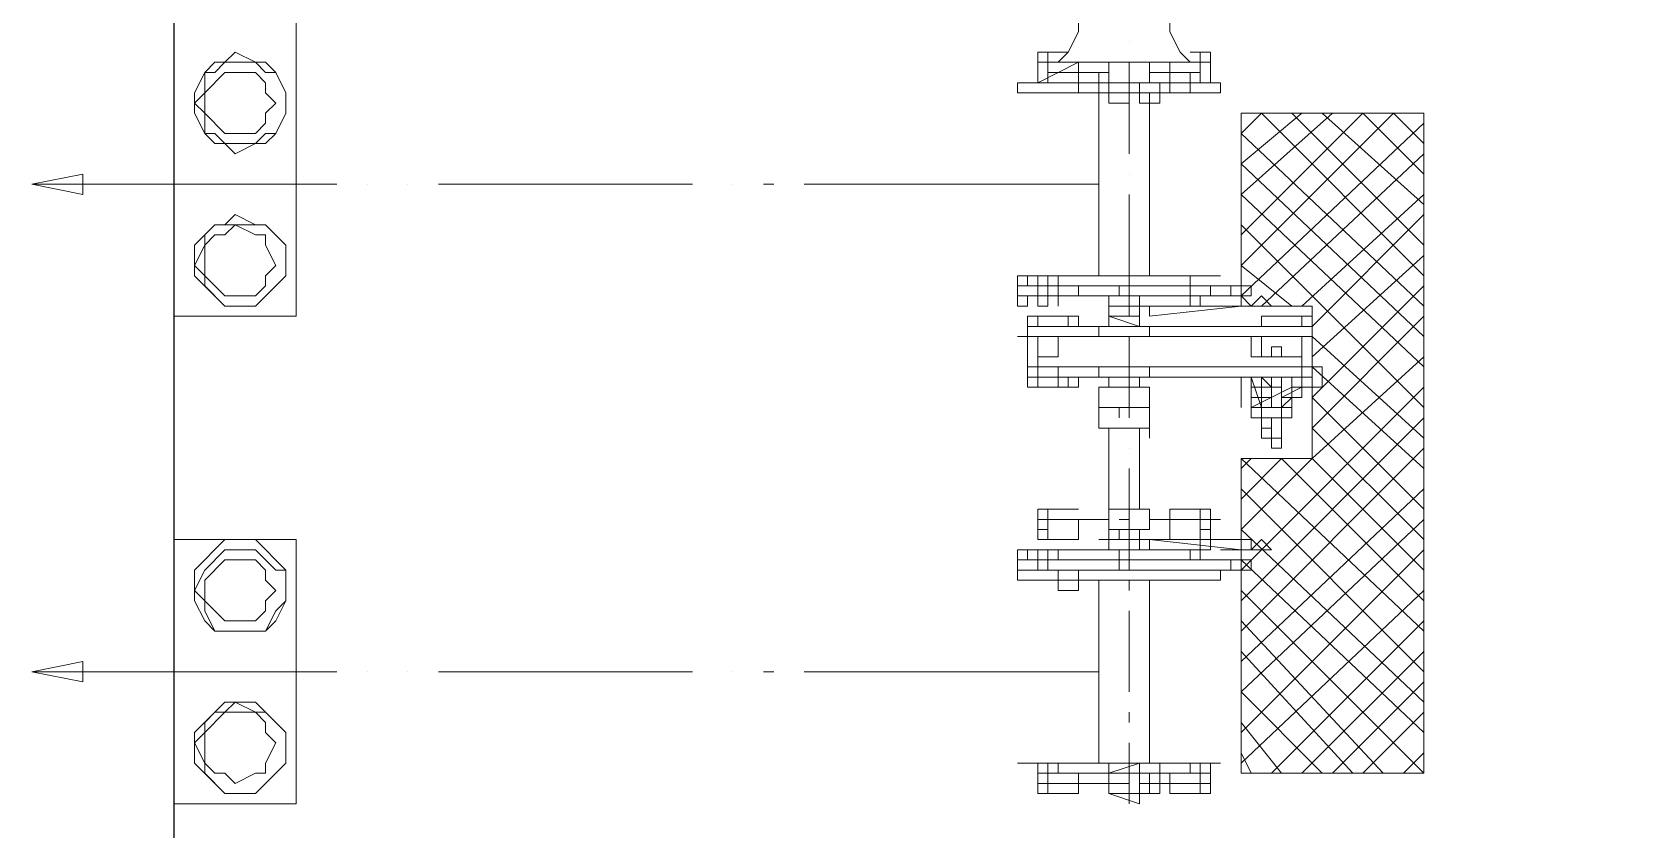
# Model space of a CAD drawing. Header units: millimetres. Extents: x -1005 to 294628, y -1154 to 182592.
# Drawn here: x -660 to 10153, y 156041 to 161447 of the extents above; entities that cross this region are included whole.
import ezdxf

# ---------------------------------------------------------------- set-up
doc = ezdxf.new("R2010")
doc.units = ezdxf.units.MM
doc.layers.add('PDF_Geomertry', color=7, linetype='Continuous')

msp = doc.modelspace()

# ---------------------------------------------------------------- linework, layer by layer
at = {"color": 3}
msp.add_xline((304, -120010), (0, 1), dxfattribs=at)
at = {"layer": 'PDF_Geomertry', "lineweight": 5}
for points in [[(304, 145537), (304, 164753), (3885, 166475), (5538, 167302), (11737, 170057), (12495, 170332), (13872, 170883), (15319, 171434), (17385, 172054), (19451, 172743), (23170, 173707), (24755, 174120), (26408, 174534), (28474, 174947), (30471, 175360), (33364, 175773), (36808, 176187), (40320, 176531), (45279, 176944), (47277, 177013), (50721, 177220), (54233, 177289)], [(7191, 161241), (6227, 161241), (7191, 161241), (7123, 161310), (7054, 161447), (7054, 161585), (7054, 161792), (7123, 161792), (7123, 161861), (6365, 161861), (6365, 161792), (6434, 161792), (6434, 161585), (6434, 161447), (6365, 161310), (6227, 161310), (6227, 161103), (6227, 161241), (6158, 161241), (6158, 161103), (6158, 161310), (6365, 161310), (6296, 161241)], [(6778, 161379), (6778, 161379)], [(6640, 161241), (6640, 161103), (6916, 161103), (6916, 161241)], [(6778, 160621), (6778, 161241)], [(6021, 161103), (7054, 161103), (7054, 161172), (7054, 161103), (7398, 161103), (7398, 161034)], [(6434, 161103), (6434, 161172)], [(6021, 161034), (6021, 161034), (6021, 161103)], [(7398, 161034), (7398, 161034), (6021, 161034)], [(6640, 161103), (6640, 161103), (6365, 161103)], [(6434, 161034), (6434, 161103), (6434, 161103)], [(6572, 159794), (6572, 161034)], [(6640, 161103), (6640, 161103), (6640, 161034)], [(6847, 161103), (6847, 161103), (6640, 161103), (6847, 161103), (6847, 161034)], [(6640, 161103), (6640, 161103)], [(6847, 161103), (7123, 161103)], [(6916, 161034), (6916, 159794), (6916, 159794)], [(7054, 161103), (7054, 161103), (7054, 161103), (7260, 161103), (7329, 161103), (7054, 161103), (7054, 161034)], [(7191, 161103), (7191, 161034)], [(7880, 159588), (7536, 159863), (8569, 160896), (8776, 160690)], [(8776, 159175), (7536, 160345), (8156, 160896)], [(8776, 159381), (7536, 160552), (7949, 160896)], [(8776, 159588), (7536, 160759), (7674, 160896), (8776, 159794)], [(8776, 160483), (8362, 160896), (7536, 160070)], [(7605, 159588), (7536, 159657), (8776, 160828)], [(8776, 160001), (7880, 160896)], [(8776, 160277), (8087, 160896)], [(7674, 159588), (8776, 160621)], [(6778, 160483), (6778, 160483)], [(1406, 160414), (-660, 160414)], [(1613, 160414), (1613, 160414)], [(1888, 160414), (1888, 160414)], [(3817, 160414), (2095, 160414)], [(4092, 160414), (4092, 160414)], [(4368, 160414), (4299, 160414)], [(6572, 160414), (4574, 160414)], [(6709, 159657), (6709, 159657), (6709, 159726), (6778, 159726), (6778, 160345)], [(7949, 159588), (8776, 160345)], [(8018, 159450), (8776, 160208)], [(8776, 158899), (7536, 160139)], [(8018, 159243), (8776, 159932)], [(6089, 159726), (6089, 159794), (6021, 159794), (6021, 159794)], [(6021, 159794), (7398, 159794), (6021, 159794), (6021, 159726), (6021, 159726)], [(6158, 159794), (6158, 159726), (6021, 159726), (6021, 159657), (6021, 159726), (6021, 159657), (6021, 159657)], [(6021, 159657), (6021, 159726), (6021, 159726)], [(6021, 159657), (6021, 159657), (6021, 159726), (6158, 159726), (6158, 159657)], [(6158, 159726), (6158, 159726), (6158, 159794), (6158, 159794)], [(6227, 159794), (6227, 159794)], [(6296, 159588), (6296, 159657), (6709, 159657), (6709, 159657), (6434, 159657), (6227, 159657), (6296, 159657), (6227, 159657), (6227, 159588), (6227, 159657), (6227, 159726), (6227, 159794), (6227, 159726), (6227, 159726), (6434, 159726), (6709, 159726), (6296, 159726), (6709, 159726)], [(6296, 159726), (6296, 159726), (6296, 159794)], [(6296, 159726), (6296, 159726), (6296, 159657), (6296, 159588)], [(6434, 159726), (6434, 159657), (6434, 159657)], [(6572, 159794), (6572, 159794), (6640, 159794)], [(6778, 159657), (6778, 159657), (6778, 159726), (6778, 159657), (6709, 159657)], [(6778, 159794), (6778, 159657), (6778, 159657)], [(6778, 159726), (7191, 159726), (6778, 159726), (7467, 159726), (7605, 159726), (7605, 159657), (7467, 159657), (6778, 159657), (6778, 159588)], [(7191, 159794), (7191, 159726), (7191, 159726)], [(7191, 159726), (7329, 159726), (7329, 159726)], [(7191, 159657), (7191, 159657), (7191, 159726), (7260, 159726), (7260, 159726)], [(7329, 159726), (7329, 159657), (7191, 159657), (7329, 159657), (7191, 159657), (7191, 159588), (7191, 159657), (7260, 159657), (7260, 159588), (7329, 159588), (7329, 159588), (7260, 159588), (7260, 159588)], [(7398, 159794), (7398, 159794)], [(7467, 159657), (7467, 159726)], [(7605, 159657), (7605, 159726)], [(8776, 158210), (8018, 158968), (8776, 159726)], [(6021, 159657), (6158, 159657), (6158, 159657)], [(6021, 159588), (6021, 159588), (6089, 159588), (6089, 159657)], [(6021, 159657), (6021, 159588), (6021, 159657), (6158, 159657), (6158, 159588), (6158, 159657), (6158, 159588), (6227, 159588), (6227, 159657), (6227, 159588), (6158, 159588), (6158, 159657), (6158, 159657), (6158, 159588), (6158, 159588)], [(6227, 159657), (6227, 159657), (6227, 159588)], [(6709, 159657), (6709, 159657), (6296, 159657)], [(6296, 159657), (7191, 159657)], [(6847, 159588), (6640, 159588), (6640, 159657), (6847, 159657)], [(6847, 159588), (6847, 159519), (6847, 159519), (6847, 159588), (6847, 159657), (6847, 159657)], [(7191, 159657), (7191, 159657), (7191, 159588)], [(6434, 159106), (6434, 159037), (6089, 159037), (6089, 159381), (6021, 159381), (6089, 159381), (6089, 159519), (6434, 159519), (6434, 159450)], [(6365, 159450), (6365, 159519), (6158, 159519), (6158, 159450)], [(6227, 159588), (6227, 159588)], [(6640, 159588), (6640, 159519), (6640, 159519)], [(6640, 159519), (6640, 159519), (6640, 159588)], [(6640, 159450), (6640, 159519), (6640, 159519)], [(6709, 159519), (6709, 159519), (6778, 159519), (6778, 159588), (7054, 159588)], [(6916, 159519), (6916, 159588), (6916, 159588)], [(6916, 159519), (7536, 159588), (6916, 159588)], [(7191, 159588), (7260, 159588), (7260, 159588)], [(7329, 159588), (7329, 159588)], [(7398, 159588), (7742, 159588)], [(8776, 158486), (8018, 159175), (8018, 159519), (7674, 159519), (7949, 159519), (7949, 159450)], [(8776, 158004), (8018, 158761), (8776, 159519)], [(6572, 159381), (6572, 159450)], [(6916, 159381), (6916, 159450)], [(6089, 159381), (8018, 159381), (8776, 158692)], [(6158, 159381), (6158, 159381), (6158, 159175)], [(7949, 159175), (7949, 159381), (7949, 159243), (7605, 159243), (7605, 159381), (7949, 159381), (6158, 159381), (6158, 159381)], [(6778, 158899), (6778, 158830), (6778, 159381)], [(7674, 159381), (7674, 159243)], [(7811, 159243), (7811, 159243), (7742, 159243), (7742, 159312), (7811, 159312), (7811, 159312)], [(6089, 159175), (8018, 159175), (8018, 159175)], [(6158, 159175), (7949, 159175), (7949, 159175)], [(6572, 159175), (6572, 159106)], [(6916, 159175), (6916, 159106)], [(8018, 158555), (8776, 159243)], [(8018, 159037), (8018, 159175), (8018, 159175)], [(6158, 159106), (6158, 159037), (6365, 159037), (6365, 159106)], [(6640, 159106), (6640, 159037), (6572, 159037), (6572, 158899), (6572, 158761), (6916, 158761), (6640, 158761), (6572, 158761)], [(6916, 159037), (6847, 159037), (6847, 159106)], [(7536, 159037), (7536, 159037), (7536, 159106), (7536, 159037), (7536, 158968), (7536, 158968)], [(7536, 159106), (7605, 159106), (7605, 159037), (7605, 159037), (7605, 159037)], [(7742, 159037), (7742, 158968), (7674, 158968), (7674, 158968), (7742, 158968), (7742, 159037), (7742, 158968), (7742, 159037), (7742, 158968), (7742, 159037), (7742, 158968), (7742, 159037), (7742, 158968), (7742, 159037), (7742, 158968), (7742, 159037), (7742, 158968), (7742, 159037), (7742, 158968), (7742, 159037), (7742, 158968), (7742, 159037), (7742, 158968), (7742, 159037), (7742, 158968), (7742, 159037), (7742, 158968), (7742, 159037), (7742, 158968), (7742, 159037), (7742, 158968), (7742, 159037), (7742, 158968), (7742, 159037), (7742, 158968), (7742, 159037), (7742, 158968), (7742, 159037), (7742, 158968), (7742, 159037), (7742, 158968), (7742, 159037), (7742, 158968), (7742, 159037), (7742, 158968), (7742, 159037), (7742, 158968), (7742, 159037), (7742, 158968), (7742, 159037), (7742, 158968), (7742, 159037), (7742, 158968), (7742, 159037), (7742, 158968), (7742, 159037), (7742, 158968), (7742, 159037), (7742, 158968), (7742, 159037), (7742, 158968), (7742, 159037), (7742, 158968), (7742, 159037), (7742, 158968), (7742, 159037), (7742, 158968), (7742, 159037), (7742, 159106), (7674, 159106), (7742, 159106), (7742, 159037), (7811, 159037), (7742, 159037), (7674, 159037), (7674, 159106), (7674, 159037), (7674, 159106), (7674, 159037), (7674, 159037), (7674, 159106), (7674, 159037), (7674, 159037)], [(7880, 159037), (7880, 159037), (7880, 158968), (7880, 159037), (7880, 158968), (7880, 159037), (7880, 158968), (7880, 159037), (7880, 158968), (7880, 159037), (7880, 158968), (7880, 159037), (7880, 158968), (7880, 159037), (7880, 158968), (7880, 159037), (7880, 158968), (7880, 159037), (7880, 158968), (7880, 159037), (7880, 158968), (7880, 159037), (7880, 158968), (7880, 159037), (7880, 158968), (7880, 159037), (7880, 158968), (7880, 159037), (7880, 158968), (7880, 159037), (7880, 158968), (7880, 159037), (7880, 158968), (7880, 159037), (7880, 158968), (7880, 159037), (7880, 158968), (7880, 159037), (7880, 158968), (7880, 159037), (7880, 158968), (7880, 159037), (7880, 158968), (7880, 159037), (7880, 158968), (7880, 159037), (7880, 158968), (7880, 159037), (7880, 158968), (7880, 159037), (7880, 158968), (7880, 159037), (7880, 158968), (7880, 159037), (7880, 158968), (7880, 159037), (7880, 158968), (7880, 159037), (7880, 158968), (7880, 159037), (7880, 158968), (7880, 159037), (7880, 159106), (7880, 159037), (7880, 159106), (7880, 159037), (7880, 159106), (7880, 159037), (7880, 159106), (7880, 159037), (7880, 159106), (7880, 159037), (7880, 159106), (7880, 159037), (7880, 159106), (7880, 159037), (7880, 159106), (7880, 159037), (7880, 159106), (7880, 159037), (7880, 159106), (7880, 159037), (7880, 159106), (7880, 159037), (7880, 159106), (7880, 159037), (7880, 159106), (7880, 159037), (7880, 159106), (7880, 159037), (7880, 159106), (7880, 159037), (7880, 159106), (7880, 159037), (7880, 159106), (7880, 159037), (7880, 159106), (7880, 159037), (7880, 159106), (7880, 159037), (7880, 159106), (7880, 159037), (7880, 159106), (7880, 159037), (7880, 159106), (7880, 159037), (7880, 159106), (7880, 159037), (7880, 159106), (7880, 159037), (7880, 159106), (7880, 159037), (7880, 159106), (7880, 159037), (7880, 159106), (7880, 159037), (7880, 159106), (7880, 159037), (7880, 159106), (7880, 159037), (7880, 159106), (7880, 159037), (7880, 159106), (7880, 159037), (7880, 159106), (7880, 159037), (7880, 159106), (7880, 159037), (7880, 159106), (7880, 159037), (7880, 159106), (7880, 159037), (7880, 159106), (7880, 159037), (7880, 159037), (7880, 159106), (7811, 159106), (7811, 159037)], [(7880, 159106), (7880, 159037), (7949, 159037), (7949, 159037)], [(7949, 159106), (7949, 159037), (7880, 159037), (7880, 159037)], [(7949, 159106), (7880, 159106), (7880, 159037), (7880, 159106), (7949, 159106), (7949, 159037), (7949, 159037)], [(7880, 159106), (7880, 159037), (7880, 159037)], [(7880, 159106), (7880, 159037)], [(8018, 159037), (7949, 159037), (7949, 159106), (7949, 159106), (7949, 159037), (7949, 158968), (7949, 158968), (7949, 158968)], [(6572, 159037), (6916, 159037), (6916, 158899), (6916, 158761), (6916, 158692)], [(6847, 159037), (6640, 159037)], [(7536, 159037), (7536, 158968), (7536, 158968)], [(7536, 157797), (8776, 159037)], [(7605, 159037), (7605, 159037), (7674, 159037)], [(7605, 159037), (7605, 159037), (7605, 158968), (7605, 159037), (7605, 158968), (7605, 159037), (7605, 158968), (7605, 159037), (7674, 159037), (7674, 159037)], [(7674, 159037), (7674, 159037), (7605, 159037)], [(7605, 159037), (7605, 159037)], [(7605, 158899), (7605, 158899), (7605, 158968), (7605, 158899), (7605, 158830), (7880, 158830), (7880, 158830)], [(7674, 158968), (7674, 158968), (7605, 158968), (7605, 158968)], [(7674, 158968), (7605, 158968), (7605, 158968)], [(7742, 159037), (7742, 159037), (7674, 159037)], [(7674, 159037), (7674, 159037), (7742, 159037), (7742, 158968), (7742, 159037), (7742, 158968)], [(7742, 159037), (7742, 159037), (7674, 159037)], [(7674, 158899), (7674, 158968), (7674, 158968)], [(7742, 158968), (7742, 158968), (7674, 158968)], [(7674, 158968), (7674, 158968), (7674, 158968), (7742, 158968), (7742, 158968)], [(7742, 158968), (7742, 158968), (7742, 159037), (7811, 159037), (7811, 159037)], [(7742, 159037), (7742, 159037), (7742, 158968)], [(7811, 158968), (7811, 159037), (7811, 159037)], [(7880, 158968), (7811, 158968), (7811, 159037), (7811, 159037)], [(7880, 159037), (7880, 159037), (7880, 158968)], [(7949, 158968), (7880, 158968), (7880, 158899), (7880, 158968), (7880, 158968)], [(7949, 159037), (7949, 159037), (7949, 158968), (7949, 158968)], [(7949, 159037), (7949, 159037), (7949, 158968)], [(7949, 159037), (7949, 158968), (7949, 158968)], [(6778, 158899), (6778, 158899), (6709, 158899)], [(6709, 158830), (6709, 158899), (6709, 158899)], [(7880, 158899), (7605, 158899)], [(7880, 158830), (7880, 158830), (7880, 158899)], [(6640, 158073), (6640, 158073), (6640, 158210), (6640, 158761)], [(6640, 158004), (6640, 158004), (6640, 158073), (6847, 158073), (6847, 158004), (6847, 158073), (6640, 158073), (6916, 158073), (6916, 158210), (6640, 158210), (6847, 158210), (6847, 158761)], [(7536, 157590), (8776, 158830)], [(7674, 158830), (7674, 158830), (7605, 158830), (7605, 158830)], [(7674, 158761), (7674, 158761), (7674, 158830), (7674, 158692), (7811, 158692), (7811, 158830), (7880, 158830), (7880, 158830)], [(7742, 158830), (7674, 158830), (7811, 158830)], [(7674, 158830), (7674, 158830)], [(7742, 158761), (7742, 158761), (7742, 158830)], [(7674, 158692), (7674, 158692)], [(7811, 158692), (7811, 158624), (7742, 158624), (7742, 158692)], [(6778, 158624), (6778, 158624)], [(7536, 157384), (8776, 158624)], [(8776, 156902), (7536, 158073), (8018, 158555), (8776, 157797)], [(8776, 157384), (7536, 158555)], [(8776, 157590), (7811, 158555), (7536, 158279)], [(7536, 158486), (7605, 158555)], [(6847, 157866), (6847, 157866), (6778, 157866), (6778, 158486)], [(8776, 157108), (7536, 158348)], [(7536, 157177), (8776, 158348)], [(6227, 158004), (6227, 158210), (6158, 158210), (6158, 158073), (6227, 158073), (6227, 158210)], [(6434, 158210), (6434, 158210), (6158, 158210), (6158, 158004), (6434, 158004), (6434, 158141), (6434, 158073), (6434, 158141)], [(7260, 157935), (7329, 157935), (7329, 158004), (7054, 158004), (7054, 158141), (7054, 158073), (7054, 158141), (7054, 158141), (7054, 158210), (7329, 158210), (7260, 158210), (7260, 158073), (7329, 158073), (7329, 158210), (7329, 158004), (7260, 158004), (7260, 158004)], [(7260, 158210), (7260, 158004)], [(6572, 158141), (6158, 158141)], [(6778, 158141), (6709, 158141)], [(7398, 158141), (6916, 158141), (7260, 158141), (6916, 158141)], [(7260, 158141), (7260, 158141)], [(8087, 156420), (7536, 156971), (8776, 158141)], [(6572, 158004), (6847, 158004), (6640, 158004), (6847, 158004), (6847, 157935)], [(6778, 158004), (6778, 158073), (6709, 158073), (6709, 158004), (6709, 158004)], [(6778, 158004), (6778, 158004), (7054, 158004)], [(6847, 158004), (6847, 158004), (6847, 157935)], [(6916, 158004), (6916, 158004), (6916, 157935)], [(7536, 158004), (6916, 158004), (7536, 157935), (7605, 157935), (7605, 157935)], [(7191, 158004), (7260, 158004), (7260, 157935), (7260, 158004), (7260, 157935), (7260, 158004), (7329, 158004), (7329, 157935), (7260, 157935), (7260, 158004), (7260, 157935), (7260, 157935)], [(7605, 158004), (7605, 158004), (7536, 158004)], [(7605, 157935), (7674, 157935), (7742, 157935), (7674, 158004), (7605, 157935), (7605, 158004)], [(6640, 157866), (6640, 157866), (6021, 157866), (6158, 157866), (6158, 157935), (6158, 157935)], [(6089, 157866), (6089, 157935), (6021, 157935), (6296, 157935), (6709, 157935), (6296, 157935), (7191, 157935), (7191, 157866), (7191, 157935), (7191, 157866), (7191, 157866)], [(6158, 157935), (6158, 157935), (6158, 157866), (6158, 157866)], [(6158, 157935), (6158, 157866), (6158, 157866)], [(6158, 157935), (6227, 157935), (6158, 157935), (6158, 157935), (6227, 157935), (6227, 157866), (6227, 157797), (6158, 157797), (6158, 157866), (6227, 157866), (6296, 157866), (6227, 157866), (6434, 157866), (6709, 157866), (6709, 157797), (6709, 157797)], [(6227, 157935), (6227, 157935), (6227, 157866)], [(6296, 157935), (6296, 157866), (6296, 157866)], [(6296, 157866), (6296, 157866), (6296, 157935)], [(6778, 157935), (7191, 157935), (6778, 157935), (6709, 157935), (6709, 157866), (6709, 157866)], [(7191, 157866), (7191, 157866), (7191, 157935), (7260, 157935), (7260, 157866)], [(7329, 157935), (7329, 157935)], [(7398, 157935), (7742, 157935)], [(7536, 156695), (8776, 157935)], [(6021, 157728), (6021, 157797), (6021, 157866), (6021, 157797), (6021, 157866), (6021, 157797), (6158, 157797), (6158, 157797)], [(6021, 157866), (6021, 157866), (6158, 157866), (6158, 157866)], [(6296, 157866), (6021, 157866), (6021, 157797), (6021, 157728), (7398, 157728), (7398, 157797), (6021, 157797)], [(6089, 157797), (6021, 157797), (6158, 157797), (6158, 157797)], [(6158, 157797), (6227, 157797), (6296, 157797), (6296, 157797)], [(6296, 157797), (6296, 157797), (6296, 157728)], [(6434, 157797), (6709, 157797), (6296, 157797)], [(7605, 157797), (7605, 157797), (7605, 157866), (6985, 157866)], [(7191, 157866), (7329, 157866)], [(7260, 157797), (7260, 157797), (7191, 157797), (7191, 157797)], [(7191, 157797), (7329, 157797)], [(7398, 157797), (7398, 157728)], [(7467, 157866), (7605, 157866)], [(7467, 157797), (7605, 157797)], [(8776, 156695), (7536, 157866)], [(6572, 157728), (6572, 157728), (6572, 156557), (6572, 156488)], [(6778, 157659), (6778, 157728)], [(6916, 157728), (6916, 157728), (6916, 156557), (6916, 156488)], [(8776, 156420), (7536, 157659)], [(7536, 156488), (8776, 157659)], [(6778, 156971), (6778, 157522)], [(8500, 156420), (7536, 157453)], [(7742, 156420), (8776, 157453)], [(8293, 156420), (7536, 157246)], [(7949, 156420), (8776, 157246)], [(1406, 157108), (-660, 157108)], [(1613, 157108), (1613, 157108)], [(1888, 157108), (1888, 157108)], [(3817, 157108), (2095, 157108)], [(4092, 157108), (4092, 157108)], [(4368, 157108), (4299, 157108)], [(6572, 157108), (4574, 157108)], [(8156, 156420), (8776, 157039)], [(6778, 156764), (6778, 156833)], [(8362, 156420), (8776, 156833)], [(7811, 156420), (7536, 156764)], [(6778, 156213), (6778, 156626)], [(6916, 156282), (6916, 156420), (7260, 156420), (7329, 156420), (7329, 156282), (7329, 156488), (7054, 156488), (6021, 156488), (7398, 156488), (7398, 156488)], [(6434, 156488), (6158, 156488), (6158, 156282), (6158, 156420), (6227, 156420), (6227, 156351), (6640, 156351)], [(6227, 156488), (6227, 156282)], [(6916, 156420), (6640, 156420), (6847, 156420), (7191, 156420), (7191, 156488)], [(7123, 156488), (6847, 156488), (6847, 156420), (6847, 156420)], [(7260, 156488), (7260, 156282), (7260, 156420), (7260, 156351), (6916, 156351), (7329, 156351)], [(7054, 156488), (7398, 156488), (7398, 156488)], [(7605, 156420), (7536, 156557)], [(8638, 156420), (8776, 156557)], [(6227, 156420), (6227, 156282), (6158, 156282), (6434, 156282), (6434, 156282)], [(6847, 156282), (6847, 156282), (6640, 156282), (6640, 156420), (6227, 156420)], [(6434, 156420), (6434, 156351), (6434, 156351)], [(6847, 156420), (6847, 156420), (6640, 156420), (6640, 156420)], [(6640, 156420), (6640, 156420), (6847, 156420), (6847, 156420)], [(7054, 156420), (7054, 156351), (7054, 156351)], [(6572, 156351), (6158, 156351)], [(6434, 156282), (6434, 156282)], [(6916, 156282), (6640, 156282), (6640, 156282)], [(6778, 156351), (6709, 156351)], [(6847, 156282), (6847, 156282)], [(7329, 156282), (7054, 156282), (7054, 156282)], [(7054, 156282), (7054, 156282)], [(7329, 156282), (7260, 156282)]]:
    msp.add_lwpolyline(points, dxfattribs=at)
for points in [[(1130, 162412), (304, 162412), (304, 159519), (1130, 159519)], [(1062, 160965), (1062, 161034), (993, 161172), (924, 161241), (855, 161241), (717, 161310), (648, 161241), (579, 161241), (511, 161172), (442, 161034), (442, 160896), (511, 160759), (579, 160690), (648, 160690), (717, 160621), (855, 160690), (924, 160690), (993, 160759), (1062, 160896), (1062, 160965)], [(1062, 160965), (1062, 161034), (993, 161172), (924, 161172), (855, 161241), (648, 161241), (579, 161172), (511, 161172), (511, 161034), (442, 160965), (511, 160896), (511, 160759), (579, 160759), (648, 160690), (855, 160690), (924, 160759), (993, 160759), (1062, 160896), (1062, 160965)], [(6434, 161241), (6434, 161172), (6434, 161103), (6227, 161103), (6158, 161103)], [(7054, 161241), (7054, 161172)], [(7260, 161310), (7260, 161103), (7260, 161241), (7329, 161241), (7329, 161103), (7329, 161310), (7191, 161310)], [(7191, 161241), (7260, 161241), (7191, 161241)], [(993, 160965), (924, 161034), (924, 161103), (855, 161172), (648, 161172), (511, 161034), (511, 160896), (648, 160759), (855, 160759), (924, 160828), (924, 160896), (993, 160965)], [(6227, 161172), (6640, 161172), (6227, 161172)], [(6434, 161172), (6434, 161172)], [(6434, 161172), (6434, 161034), (6572, 161034), (6572, 161172), (6434, 161172)], [(6434, 161172), (6434, 161034), (6572, 161034), (6572, 161172), (6434, 161172)], [(6434, 161172), (6434, 161034), (6572, 161034), (6572, 161172), (6434, 161172)], [(6434, 161172), (6434, 161034), (6572, 161034), (6572, 161172), (6434, 161172)], [(6434, 161172), (6434, 161034), (6572, 161034), (6572, 161172), (6434, 161172)], [(6434, 161172), (6434, 161034), (6572, 161034), (6572, 161172), (6434, 161172)], [(6434, 161172), (6434, 161034), (6572, 161034), (6572, 161172), (6434, 161172)], [(6434, 161172), (6434, 161034), (6572, 161034), (6572, 161172), (6434, 161172)], [(6434, 161172), (6434, 161034), (6572, 161034), (6572, 161172), (6434, 161172)], [(6434, 161172), (6434, 161034), (6572, 161034), (6572, 161172), (6434, 161172)], [(6434, 161172), (6434, 161034), (6572, 161034), (6572, 161172), (6434, 161172)], [(6434, 161172), (6434, 161034), (6572, 161034), (6572, 161172), (6434, 161172)], [(7260, 161172), (6916, 161172), (7260, 161172)], [(7054, 161172), (7054, 161172)], [(7054, 161172), (7054, 161034), (7191, 161034), (7191, 161172), (7054, 161172)], [(7054, 161172), (7054, 161034), (7191, 161034), (7191, 161172), (7054, 161172)], [(7054, 161172), (7054, 161034), (7191, 161034), (7191, 161172), (7054, 161172)], [(7054, 161172), (7054, 161034), (7191, 161034), (7191, 161172), (7054, 161172)], [(7054, 161172), (7054, 161034), (7191, 161034), (7191, 161172), (7054, 161172)], [(7054, 161172), (7054, 161034), (7191, 161034), (7191, 161172), (7054, 161172)], [(7054, 161172), (7054, 161172)], [(7054, 161172), (7054, 161034), (7191, 161034), (7191, 161172), (7054, 161172)], [(7054, 161172), (7054, 161034), (7191, 161034), (7191, 161172), (7054, 161172)], [(7054, 161172), (7054, 161034), (7191, 161034), (7191, 161172), (7054, 161172)], [(7054, 161172), (7054, 161172)], [(7054, 161172), (7054, 161034), (7191, 161034), (7191, 161172), (7054, 161172)], [(7054, 161172), (7054, 161034), (7191, 161034), (7191, 161172), (7054, 161172)], [(7054, 161172), (7054, 161034), (7191, 161034), (7191, 161172), (7054, 161172)], [(6296, 161103), (6365, 161103)], [(6640, 161103), (6640, 160965), (6778, 160965), (6778, 161103), (6640, 161103)], [(6640, 161103), (6640, 161103)], [(6847, 161103), (6847, 161103), (6640, 161103)], [(6847, 161103), (6847, 161103)], [(6847, 161103), (6847, 160965), (6985, 160965), (6985, 161103), (6847, 161103)], [(6847, 161034), (6847, 161103)], [(6847, 161103), (6847, 160965), (6985, 160965), (6985, 161103), (6847, 161103)], [(6847, 161103), (6847, 160965), (6985, 160965), (6985, 161103), (6847, 161103)], [(6847, 161103), (6847, 160965), (6985, 160965), (6985, 161103), (6847, 161103)], [(7536, 160896), (8776, 160896), (8776, 156420), (7536, 156420), (7536, 158555), (8018, 158555), (8018, 159588), (7536, 159588), (7536, 160896)], [(-660, 160414), (-316, 160483), (-316, 160345), (-660, 160414)], [(-660, 160414), (-316, 160483), (-316, 160345), (-660, 160414)], [(1062, 159863), (1062, 160001), (924, 160139), (855, 160139), (717, 160208), (648, 160139), (579, 160139), (442, 160001), (442, 159794), (648, 159588), (855, 159588), (1062, 159794), (1062, 159863)], [(1062, 159863), (1062, 160001), (924, 160139), (579, 160139), (511, 160070), (511, 160001), (442, 159863), (511, 159794), (511, 159726), (648, 159588), (855, 159588), (1062, 159794), (1062, 159863)], [(993, 159863), (924, 160001), (924, 160070), (855, 160070), (717, 160139), (648, 160070), (579, 160070), (511, 160001), (511, 159794), (648, 159657), (855, 159657), (924, 159726), (924, 159794), (993, 159863)], [(6021, 159657), (6021, 159726)], [(6021, 159726), (6296, 159726)], [(6158, 159794), (6227, 159794)], [(6158, 159794), (6158, 159726)], [(6158, 159726), (6227, 159726)], [(6158, 159726), (6158, 159726)], [(6227, 159726), (6296, 159726)], [(6296, 159726), (6296, 159726)], [(6434, 159726), (6434, 159657)], [(6434, 159657), (6434, 159726)], [(6640, 159726), (6847, 159726), (6847, 159726), (6640, 159726)], [(6709, 159726), (6709, 159726)], [(6778, 159726), (6778, 159726)], [(7329, 159726), (7191, 159726)], [(7191, 159726), (7191, 159726)], [(7191, 159726), (7191, 159726)], [(7467, 159726), (7467, 159657), (7467, 159726)], [(6021, 159657), (6021, 159657)], [(6021, 159657), (6296, 159657)], [(6158, 159657), (6227, 159657)], [(6296, 159657), (6296, 159657)], [(6434, 159657), (6434, 159657)], [(6778, 159657), (7191, 159657)], [(7191, 159588), (7191, 159657)], [(7329, 159657), (7329, 159657)], [(7674, 159588), (7742, 159588), (7674, 159657), (7605, 159588)], [(6847, 159450), (6847, 159519), (6640, 159519)], [(6985, 159588), (6916, 159588)], [(7260, 159588), (7329, 159588), (7260, 159588)], [(7260, 159588), (7260, 159588)], [(7260, 159588), (7260, 159588)], [(7260, 159588), (7260, 159588)], [(7260, 159588), (7260, 159588)], [(7536, 159588), (7605, 159588)], [(7605, 159588), (7605, 159588)], [(7674, 159450), (7674, 159519)], [(8018, 159106), (8018, 159450), (6089, 159450), (6089, 159106)], [(6158, 159381), (6158, 159243), (6296, 159243), (6296, 159381), (6158, 159381)], [(6158, 159381), (6158, 159243), (6296, 159243), (6296, 159381), (6158, 159381)], [(6158, 159381), (6158, 159243), (6296, 159243), (6296, 159381), (6158, 159381)], [(7811, 159312), (7811, 159243), (7811, 159312)], [(6158, 159175), (6158, 159175)], [(6158, 159175), (6158, 159037), (6296, 159037), (6296, 159175), (6158, 159175)], [(6158, 159175), (6158, 159037), (6296, 159037), (6296, 159175), (6158, 159175)], [(6158, 159175), (6158, 159037), (6296, 159037), (6296, 159175), (6158, 159175)], [(7949, 159175), (7949, 159037), (8087, 159037), (8087, 159175), (7949, 159175)], [(7949, 159175), (7949, 159037), (8087, 159037), (8087, 159175), (7949, 159175)], [(7949, 159175), (7949, 159037), (8087, 159037), (8087, 159175), (7949, 159175)], [(7536, 159037), (7536, 159037), (7536, 159106), (7536, 159037)], [(7536, 159037), (7536, 159106), (7536, 159037)], [(7536, 159037), (7536, 159106), (7536, 159037), (7536, 158968)], [(7536, 159106), (7536, 158968)], [(7605, 159106), (7605, 159106)], [(7605, 159106), (7949, 159106)], [(7605, 159106), (7605, 158968), (7674, 158968), (7674, 158899)], [(7674, 159106), (7674, 159106), (7742, 159106), (7742, 159037)], [(7674, 159106), (7674, 159037), (7674, 159106)], [(7674, 159037), (7674, 159037), (7674, 159037), (7674, 159106)], [(7811, 159037), (7811, 159106)], [(7811, 159037), (7811, 159106)], [(7811, 159037), (7811, 159106)], [(7811, 159037), (7811, 159106)], [(7811, 159037), (7811, 159106)], [(7811, 159037), (7811, 159106)], [(7880, 159037), (7949, 159037), (7949, 159106), (7949, 159037), (7880, 159037)], [(7880, 159106), (7880, 159106), (7880, 159037)], [(7880, 159106), (7880, 159106), (7880, 159037)], [(7880, 159037), (7880, 159106)], [(7880, 159037), (7880, 159106)], [(7880, 159037), (7880, 159106)], [(7880, 159037), (7880, 159106)], [(7880, 159037), (7880, 159106)], [(7880, 159037), (7880, 159106)], [(7880, 159037), (7880, 159106)], [(7880, 159037), (7880, 159106)], [(7880, 159037), (7880, 159106)], [(7880, 159037), (7880, 159106)], [(7880, 159037), (7880, 159106)], [(7880, 159037), (7880, 159106)], [(7880, 159037), (7880, 159106)], [(7880, 159037), (7880, 159106)], [(7880, 159037), (7880, 159106)], [(7880, 159037), (7880, 159106)], [(7880, 159037), (7880, 159106)], [(7880, 159037), (7880, 159106)], [(7880, 159037), (7880, 159106)], [(7880, 159037), (7880, 159106)], [(7880, 159037), (7880, 159106)], [(7880, 159037), (7880, 159106)], [(7880, 159037), (7880, 159106)], [(7880, 159037), (7880, 159106)], [(7880, 159037), (7880, 159106)], [(7880, 159037), (7880, 159106)], [(7880, 159037), (7880, 159106)], [(7880, 159037), (7880, 159106)], [(7880, 159037), (7880, 159106)], [(7880, 159037), (7880, 159106)], [(7880, 159037), (7880, 159106)], [(7880, 159037), (7880, 159106)], [(7880, 159037), (7880, 159106)], [(7880, 159037), (7880, 159106)], [(7880, 159037), (7880, 159106)], [(7880, 159037), (7880, 159106)], [(7880, 159037), (7880, 159106)], [(7880, 159037), (7880, 159106)], [(7880, 159037), (7880, 159106)], [(7880, 159037), (7880, 159106)], [(7880, 159037), (7880, 159106)], [(7880, 159037), (7880, 159106)], [(7880, 159037), (7880, 159106)], [(7880, 159037), (7880, 159106)], [(7880, 159037), (7880, 159106)], [(7880, 159037), (7880, 159106)], [(7880, 159037), (7880, 159106)], [(7880, 159037), (7880, 159106)], [(7880, 159037), (7880, 159106)], [(7880, 159037), (7880, 159106)], [(7880, 159037), (7880, 159106)], [(7880, 159037), (7880, 159106)], [(7880, 159037), (7880, 159106)], [(7880, 159037), (7880, 159106)], [(7880, 159037), (7880, 159106)], [(7880, 159037), (7880, 159106)], [(7880, 159037), (7880, 159106)], [(7880, 159037), (7880, 159106)], [(7880, 159037), (7880, 159106)], [(7880, 159037), (7880, 159106)], [(7880, 159037), (7880, 159106)], [(7880, 159037), (7880, 159106)], [(7880, 159037), (7880, 159106)], [(7880, 159037), (7880, 159106)], [(7880, 159037), (7880, 159106)], [(7880, 159037), (7880, 159106)], [(7880, 159037), (7880, 159106)], [(7880, 159037), (7880, 159106)], [(7880, 159037), (7880, 159106)], [(7880, 159037), (7880, 159106)], [(7880, 159037), (7880, 159106)], [(7880, 159037), (7880, 159106)], [(7880, 159037), (7880, 159106)], [(7880, 159037), (7880, 159106)], [(7880, 159037), (7880, 159106)], [(7880, 159037), (7880, 159106)], [(7880, 159037), (7880, 159106)], [(7880, 159037), (7880, 159106)], [(7949, 159037), (7949, 159106)], [(7536, 159037), (7536, 159037)], [(7536, 158968), (7536, 159037)], [(7536, 159037), (7536, 159037)], [(7536, 159037), (7536, 159037)], [(7536, 159037), (7536, 159037)], [(7536, 158899), (7536, 158968)], [(7536, 158968), (7536, 158968), (7536, 158899)], [(7536, 158968), (7536, 158968)], [(7536, 158968), (7536, 158968)], [(7536, 158968), (7536, 158968)], [(7536, 158968), (7536, 158968)], [(7536, 158968), (7536, 158968)], [(7536, 158968), (7536, 158968)], [(7536, 158968), (7536, 158968)], [(7536, 158968), (7536, 158968)], [(7536, 158968), (7536, 158968)], [(7536, 158968), (7536, 158968)], [(7536, 158968), (7536, 158968)], [(7605, 159037), (7605, 159037), (7674, 159037)], [(7674, 159037), (7674, 159037), (7605, 159037)], [(7605, 159037), (7605, 159037)], [(7605, 159037), (7605, 159037)], [(7605, 159037), (7605, 159037)], [(7605, 159037), (7605, 159037)], [(7605, 159037), (7605, 158968)], [(7605, 158968), (7605, 159037)], [(7605, 158968), (7605, 159037)], [(7605, 158968), (7605, 159037)], [(7605, 158968), (7605, 159037)], [(7605, 159037), (7605, 159037)], [(7674, 159037), (7605, 159037), (7674, 159037)], [(7674, 159037), (7605, 159037), (7674, 159037)], [(7605, 159037), (7605, 159037)], [(7605, 158899), (7880, 158899), (7605, 158899), (7880, 158899), (7880, 158968), (7880, 158968), (7949, 158968), (7949, 159037), (7880, 159037)], [(7605, 158968), (7605, 158968)], [(7605, 158968), (7605, 158968)], [(7605, 158968), (7605, 158968)], [(7605, 158968), (7605, 158968)], [(7605, 158968), (7605, 158968)], [(7605, 158968), (7605, 158968)], [(7605, 158968), (7605, 158968)], [(7605, 158968), (7605, 158968)], [(7605, 158968), (7605, 158968)], [(7605, 158968), (7605, 158968)], [(7605, 158968), (7605, 158968)], [(7674, 159037), (7674, 159037)], [(7674, 159037), (7674, 159037), (7674, 158968)], [(7742, 159037), (7742, 159037), (7674, 159037)], [(7674, 159037), (7674, 159037)], [(7674, 159037), (7674, 159037)], [(7674, 159037), (7742, 159037), (7674, 159037)], [(7742, 159037), (7674, 159037), (7742, 159037)], [(7742, 159037), (7674, 159037), (7742, 159037)], [(7742, 159037), (7674, 159037), (7742, 159037)], [(7674, 159037), (7674, 159037)], [(7674, 159037), (7674, 159037)], [(7674, 158968), (7674, 159037)], [(7674, 158968), (7674, 159037)], [(7674, 159037), (7674, 159037)], [(7674, 158968), (7674, 158968), (7674, 158899)], [(7674, 158968), (7674, 158968)], [(7674, 158968), (7674, 158968)], [(7674, 158968), (7674, 158968)], [(7674, 158968), (7674, 158968)], [(7674, 158968), (7674, 158968)], [(7674, 158968), (7674, 158968)], [(7674, 158968), (7674, 158968)], [(7674, 158968), (7674, 158968)], [(7674, 158968), (7674, 158968)], [(7674, 158968), (7674, 158968)], [(7674, 158968), (7674, 158968)], [(7674, 158968), (7674, 158968)], [(7674, 158968), (7674, 158968)], [(7674, 158968), (7674, 158968)], [(7674, 158968), (7674, 158968)], [(7674, 158968), (7674, 158968)], [(7674, 158968), (7674, 158968)], [(7674, 158968), (7674, 158968)], [(7674, 158968), (7674, 158968)], [(7674, 158968), (7674, 158968)], [(7674, 158968), (7674, 158968)], [(7674, 158968), (7674, 158968)], [(7674, 158968), (7674, 158968)], [(7674, 158968), (7674, 158968)], [(7674, 158968), (7674, 158968)], [(7674, 158968), (7674, 158968)], [(7674, 158968), (7674, 158968)], [(7674, 158968), (7674, 158968)], [(7674, 158968), (7674, 158968)], [(7674, 158968), (7674, 158968)], [(7674, 158968), (7674, 158968)], [(7674, 158968), (7674, 158968)], [(7674, 158968), (7674, 158968)], [(7674, 158968), (7674, 158968)], [(7674, 158968), (7674, 158968)], [(7674, 158968), (7674, 158968)], [(7674, 158968), (7674, 158968)], [(7674, 158968), (7674, 158968)], [(7674, 158968), (7674, 158968)], [(7674, 158968), (7674, 158968)], [(7674, 158968), (7674, 158968)], [(7674, 158968), (7674, 158968)], [(7674, 158968), (7674, 158968)], [(7674, 158968), (7674, 158968)], [(7674, 158968), (7674, 158968)], [(7674, 158968), (7674, 158968)], [(7674, 158968), (7674, 158968)], [(7674, 158968), (7674, 158968)], [(7674, 158968), (7674, 158968)], [(7674, 158968), (7674, 158968)], [(7674, 158968), (7674, 158968)], [(7674, 158968), (7674, 158968)], [(7674, 158968), (7674, 158968)], [(7674, 158968), (7674, 158968)], [(7674, 158968), (7674, 158968)], [(7674, 158968), (7674, 158968)], [(7674, 158968), (7674, 158968)], [(7674, 158968), (7674, 158968)], [(7674, 158968), (7674, 158968)], [(7674, 158968), (7674, 158968)], [(7674, 158968), (7674, 158968)], [(7674, 158968), (7674, 158968)], [(7674, 158968), (7674, 158968)], [(7674, 158968), (7674, 158968)], [(7674, 158968), (7674, 158968)], [(7674, 158968), (7674, 158968)], [(7674, 158968), (7674, 158968)], [(7674, 158968), (7674, 158968)], [(7674, 158968), (7674, 158968)], [(7674, 158968), (7674, 158968)], [(7674, 158968), (7674, 158968)], [(7674, 158968), (7674, 158968)], [(7674, 158968), (7674, 158968)], [(7674, 158968), (7674, 158968)], [(7674, 158968), (7674, 158968)], [(7674, 158968), (7742, 158968), (7674, 158968)], [(7674, 158968), (7674, 158968)], [(7674, 158968), (7674, 158968)], [(7674, 158968), (7674, 158968)], [(7674, 158968), (7674, 158968)], [(7674, 158968), (7674, 158968)], [(7674, 158968), (7674, 158968)], [(7742, 159037), (7742, 159037)], [(7742, 158968), (7742, 159037)], [(7742, 158968), (7742, 159037)], [(7742, 159037), (7742, 159037)], [(7742, 159037), (7742, 159037)], [(7742, 159037), (7742, 159037)], [(7742, 158968), (7742, 159037)], [(7742, 158968), (7742, 159037)], [(7742, 158968), (7742, 159037)], [(7742, 158968), (7742, 159037)], [(7742, 158968), (7742, 159037)], [(7742, 159037), (7742, 159037)], [(7742, 159037), (7742, 159037)], [(7742, 159037), (7742, 159037)], [(7742, 158968), (7742, 159037)], [(7742, 158968), (7742, 159037)], [(7742, 158968), (7742, 158899)], [(7742, 158968), (7742, 158968)], [(7742, 158968), (7742, 158968)], [(7742, 158968), (7742, 158968)], [(7742, 158968), (7742, 158968)], [(7742, 158968), (7742, 158968)], [(7742, 158968), (7742, 158968)], [(7742, 158968), (7742, 158968)], [(7742, 158968), (7742, 158968)], [(7742, 158968), (7742, 158968)], [(7742, 158968), (7742, 158968)], [(7742, 158968), (7742, 158968)], [(7742, 158968), (7742, 158968)], [(7742, 158968), (7742, 158968)], [(7742, 158968), (7742, 158968)], [(7742, 158968), (7742, 158968)], [(7742, 158968), (7742, 158968)], [(7742, 158968), (7742, 158968)], [(7742, 158968), (7742, 158968)], [(7742, 158968), (7742, 158968)], [(7742, 158968), (7742, 158968)], [(7742, 158968), (7742, 158968)], [(7742, 158968), (7742, 158968)], [(7742, 158968), (7742, 158968)], [(7742, 158968), (7742, 158968)], [(7742, 158968), (7742, 158968)], [(7742, 158968), (7742, 158968)], [(7742, 158968), (7742, 158968)], [(7742, 158968), (7742, 158968)], [(7742, 158968), (7742, 158968)], [(7742, 158968), (7742, 158968)], [(7742, 158968), (7742, 158968)], [(7742, 158968), (7742, 158968)], [(7742, 158968), (7742, 158968)], [(7742, 158968), (7742, 158968)], [(7742, 158968), (7742, 158968)], [(7742, 158968), (7742, 158968)], [(7742, 158968), (7742, 158968)], [(7742, 158968), (7742, 158968)], [(7742, 158968), (7742, 158968)], [(7742, 158968), (7742, 158968)], [(7742, 158968), (7742, 158968)], [(7742, 158968), (7742, 158968)], [(7742, 158968), (7742, 158968)], [(7742, 158968), (7742, 158968)], [(7742, 158968), (7742, 158968)], [(7742, 158968), (7742, 158968)], [(7742, 158968), (7742, 158968)], [(7742, 158968), (7742, 158968)], [(7742, 158968), (7742, 158968)], [(7742, 158968), (7742, 158968)], [(7742, 158968), (7742, 158968)], [(7742, 158968), (7742, 158968)], [(7742, 158968), (7742, 158968)], [(7742, 158968), (7742, 158968)], [(7742, 158968), (7742, 158968)], [(7742, 158968), (7742, 158968)], [(7742, 158968), (7742, 158968)], [(7742, 158968), (7742, 158968)], [(7742, 158968), (7742, 158968)], [(7742, 158968), (7742, 158968)], [(7742, 158968), (7742, 158968)], [(7742, 158968), (7742, 158968)], [(7742, 158968), (7742, 158968)], [(7742, 158968), (7742, 158968)], [(7742, 158968), (7742, 158968)], [(7742, 158968), (7742, 158968)], [(7742, 158968), (7742, 158968)], [(7742, 158968), (7742, 158968)], [(7742, 158968), (7742, 158968)], [(7742, 158968), (7742, 158968)], [(7742, 158968), (7742, 158968)], [(7742, 158968), (7742, 158968)], [(7742, 158968), (7742, 158968)], [(7742, 158968), (7742, 158968)], [(7742, 158968), (7742, 158968)], [(7742, 158968), (7742, 158968)], [(7742, 158968), (7742, 158968)], [(7742, 158968), (7742, 158968)], [(7742, 158968), (7742, 158968)], [(7742, 158968), (7742, 158968)], [(7742, 158968), (7742, 158968)], [(7742, 158968), (7742, 158968)], [(7742, 158968), (7742, 158968)], [(7742, 158968), (7742, 158968)], [(7742, 158968), (7742, 158968)], [(7742, 158968), (7742, 158968)], [(7742, 158968), (7742, 158968)], [(7742, 158968), (7742, 158968)], [(7742, 158968), (7742, 158968)], [(7742, 158968), (7742, 158968)], [(7742, 158968), (7742, 158968)], [(7742, 158968), (7742, 158968)], [(7742, 158968), (7742, 158968)], [(7742, 158968), (7742, 158968)], [(7742, 158968), (7742, 158968)], [(7742, 158968), (7742, 158968)], [(7742, 158968), (7742, 158968)], [(7742, 158968), (7742, 158968)], [(7742, 158968), (7742, 158968)], [(7742, 158968), (7742, 158968)], [(7742, 158968), (7742, 158968)], [(7742, 158968), (7742, 158968)], [(7742, 158968), (7742, 158968)], [(7742, 158968), (7742, 158968)], [(7742, 158968), (7742, 158968)], [(7742, 158968), (7742, 158968)], [(7742, 158968), (7742, 158968)], [(7742, 158968), (7742, 158968)], [(7742, 158968), (7742, 158968)], [(7742, 158968), (7742, 158968)], [(7742, 158968), (7742, 158968)], [(7742, 158968), (7742, 158968)], [(7742, 158968), (7742, 158968)], [(7742, 158968), (7742, 158968)], [(7742, 158968), (7742, 158968)], [(7742, 158968), (7742, 158968)], [(7742, 158968), (7742, 158968)], [(7742, 158968), (7742, 158968)], [(7742, 158968), (7742, 158968)], [(7742, 158968), (7742, 158968)], [(7742, 158968), (7742, 158968)], [(7742, 158968), (7742, 158968)], [(7742, 158968), (7742, 158968)], [(7742, 158968), (7742, 158968)], [(7742, 158968), (7742, 158968)], [(7742, 158968), (7742, 158968)], [(7742, 158968), (7742, 158968)], [(7742, 158968), (7742, 158968)], [(7742, 158968), (7742, 158968)], [(7742, 158968), (7742, 158968)], [(7742, 158968), (7742, 158968)], [(7742, 158968), (7742, 158968)], [(7742, 158968), (7742, 158968)], [(7742, 158968), (7742, 158968)], [(7742, 158968), (7742, 158968)], [(7742, 158968), (7742, 158968)], [(7742, 158968), (7742, 158968)], [(7742, 158968), (7742, 158968)], [(7742, 158968), (7742, 158968)], [(7742, 158968), (7742, 158968)], [(7742, 158968), (7742, 158968)], [(7742, 158968), (7742, 158968)], [(7742, 158968), (7742, 158968)], [(7742, 158968), (7742, 158968)], [(7742, 158968), (7742, 158968)], [(7742, 158968), (7742, 158968)], [(7742, 158968), (7742, 158968)], [(7742, 158968), (7742, 158968)], [(7742, 158968), (7742, 158968)], [(7742, 158968), (7742, 158968)], [(7742, 158968), (7742, 158968)], [(7742, 158968), (7742, 158968)], [(7742, 158968), (7742, 158968)], [(7742, 158968), (7742, 158968)], [(7742, 158968), (7742, 158968)], [(7742, 158968), (7742, 158968)], [(7742, 158968), (7742, 158968)], [(7742, 158968), (7742, 158968)], [(7742, 158968), (7742, 158968)], [(7742, 158968), (7742, 158968)], [(7742, 158968), (7742, 158968)], [(7742, 158968), (7742, 158968)], [(7742, 158968), (7742, 158968)], [(7742, 158968), (7742, 158968)], [(7742, 158968), (7742, 158968)], [(7742, 158968), (7742, 158968)], [(7742, 158968), (7742, 158968)], [(7742, 158968), (7742, 158968)], [(7742, 158968), (7742, 158968)], [(7742, 158968), (7742, 158968)], [(7742, 158968), (7742, 158968)], [(7742, 158968), (7742, 158968)], [(7742, 158968), (7742, 158968)], [(7742, 158968), (7742, 158968)], [(7742, 158968), (7742, 158968)], [(7742, 158968), (7742, 158968)], [(7742, 158968), (7742, 158968)], [(7742, 158968), (7742, 158968)], [(7742, 158968), (7742, 158968)], [(7742, 158968), (7742, 158968)], [(7742, 158968), (7742, 158968)], [(7742, 158968), (7742, 158968)], [(7742, 158968), (7742, 158968)], [(7742, 158968), (7742, 158968)], [(7742, 158968), (7742, 158968)], [(7742, 158968), (7742, 158968)], [(7742, 158968), (7742, 158968)], [(7742, 158968), (7742, 158968)], [(7742, 158968), (7742, 158968)], [(7742, 158968), (7742, 158968)], [(7742, 158968), (7742, 158968)], [(7742, 158968), (7742, 158968)], [(7742, 158968), (7742, 158968)], [(7742, 158968), (7742, 158968)], [(7742, 158968), (7742, 158968)], [(7742, 158968), (7742, 158968)], [(7742, 158968), (7742, 158968)], [(7742, 158968), (7742, 158968)], [(7742, 158968), (7742, 158968)], [(7742, 158968), (7742, 158968)], [(7742, 158968), (7742, 158968)], [(7742, 158968), (7742, 158968)], [(7742, 158968), (7742, 158968)], [(7742, 158968), (7742, 158968)], [(7742, 158968), (7742, 158968)], [(7742, 158968), (7742, 158968)], [(7811, 159037), (7811, 159037)], [(7811, 159037), (7811, 159037)], [(7811, 159037), (7811, 159037)], [(7811, 159037), (7811, 159037)], [(7811, 158968), (7811, 158899), (7880, 158968), (7880, 158899), (7880, 158899), (7880, 158968), (7949, 158968), (7949, 159037)], [(7811, 159037), (7811, 159037)], [(7811, 159037), (7811, 159037)], [(7811, 159037), (7811, 159037)], [(7811, 159037), (7811, 159037)], [(7811, 159037), (7811, 159037)], [(7880, 158968), (7880, 158968), (7880, 159037)], [(7880, 159037), (7880, 159037)], [(7880, 159037), (7880, 158968)], [(7949, 159037), (7880, 159037), (7949, 159037)], [(7880, 159037), (7880, 159037)], [(7880, 159037), (7880, 159037)], [(7880, 159037), (7880, 159037)], [(7880, 159037), (7880, 159037)], [(7880, 159037), (7880, 159037)], [(7880, 159037), (7880, 159037)], [(7880, 159037), (7880, 159037)], [(7880, 159037), (7880, 159037)], [(7880, 159037), (7880, 159037)], [(7880, 158968), (7880, 159037)], [(7880, 159037), (7880, 159037)], [(7880, 159037), (7880, 159037)], [(7880, 159037), (7880, 159037)], [(7880, 159037), (7880, 159037)], [(7880, 159037), (7880, 159037)], [(7880, 159037), (7880, 159037)], [(7880, 159037), (7880, 159037)], [(7880, 159037), (7880, 159037)], [(7880, 159037), (7880, 159037)], [(7880, 159037), (7880, 159037)], [(7880, 159037), (7880, 159037)], [(7880, 159037), (7880, 159037)], [(7880, 159037), (7880, 159037)], [(7880, 159037), (7880, 159037)], [(7880, 159037), (7880, 159037)], [(7880, 159037), (7880, 159037)], [(7880, 159037), (7880, 159037)], [(7880, 159037), (7880, 159037)], [(7880, 159037), (7880, 159037)], [(7880, 159037), (7880, 159037)], [(7880, 159037), (7880, 159037)], [(7880, 159037), (7880, 159037)], [(7880, 159037), (7880, 159037)], [(7880, 159037), (7880, 159037)], [(7880, 159037), (7880, 159037)], [(7880, 159037), (7880, 159037)], [(7880, 159037), (7880, 159037)], [(7880, 159037), (7880, 159037)], [(7880, 159037), (7880, 159037)], [(7880, 159037), (7880, 159037)], [(7880, 159037), (7880, 159037)], [(7880, 159037), (7880, 159037)], [(7880, 159037), (7880, 159037)], [(7880, 159037), (7880, 159037)], [(7880, 159037), (7880, 159037)], [(7880, 159037), (7880, 159037)], [(7880, 159037), (7880, 159037)], [(7880, 159037), (7880, 159037)], [(7880, 159037), (7880, 159037)], [(7880, 159037), (7880, 159037)], [(7880, 159037), (7880, 159037)], [(7880, 159037), (7880, 159037)], [(7880, 159037), (7880, 159037)], [(7880, 159037), (7880, 159037)], [(7880, 159037), (7880, 159037)], [(7880, 159037), (7880, 159037)], [(7880, 159037), (7880, 159037)], [(7880, 159037), (7880, 159037)], [(7880, 158968), (7880, 158968), (7880, 159037)], [(7880, 159037), (7880, 159037)], [(7880, 159037), (7880, 159037)], [(7880, 159037), (7880, 159037)], [(7880, 159037), (7880, 159037)], [(7880, 159037), (7880, 159037)], [(7880, 159037), (7880, 159037)], [(7880, 158968), (7880, 158968)], [(7880, 158968), (7880, 158968)], [(7880, 158968), (7880, 158968)], [(7880, 158968), (7880, 158968)], [(7880, 158968), (7880, 158968)], [(7880, 158968), (7880, 158968)], [(7880, 158968), (7880, 158968)], [(7880, 158968), (7880, 158968)], [(7880, 158968), (7880, 158968)], [(7880, 158968), (7880, 158968)], [(7880, 158968), (7880, 158968)], [(7880, 158968), (7880, 158968)], [(7880, 158968), (7880, 158968)], [(7880, 158968), (7880, 158968)], [(7880, 158968), (7880, 158968)], [(7880, 158968), (7880, 158968)], [(7880, 158968), (7880, 158968)], [(7880, 158968), (7880, 158968)], [(7880, 158968), (7880, 158968)], [(7880, 158968), (7880, 158968)], [(7880, 158968), (7880, 158968)], [(7880, 158968), (7880, 158968)], [(7880, 158968), (7880, 158968)], [(7880, 158968), (7880, 158968)], [(7880, 158968), (7880, 158968)], [(7880, 158968), (7880, 158968)], [(7880, 158968), (7880, 158968)], [(7880, 158968), (7880, 158968)], [(7880, 158968), (7880, 158968)], [(7880, 158968), (7880, 158968)], [(7880, 158968), (7880, 158968)], [(7880, 158968), (7880, 158968)], [(7880, 158968), (7880, 158968)], [(7880, 158968), (7880, 158968)], [(7880, 158968), (7880, 158968)], [(7880, 158968), (7880, 158968)], [(7880, 158968), (7880, 158968)], [(7880, 158968), (7880, 158968)], [(7880, 158968), (7880, 158968)], [(7880, 158968), (7880, 158968)], [(7880, 158968), (7880, 158968)], [(7880, 158968), (7880, 158968)], [(7880, 158968), (7880, 158968)], [(7880, 158968), (7880, 158968)], [(7880, 158968), (7880, 158968)], [(7880, 158968), (7880, 158968)], [(7880, 158968), (7880, 158968)], [(7880, 158968), (7880, 158968)], [(7880, 158968), (7880, 158968)], [(7880, 158968), (7880, 158968)], [(7880, 158968), (7880, 158968)], [(7880, 158968), (7880, 158968)], [(7880, 158968), (7880, 158968)], [(7880, 158968), (7880, 158968)], [(7880, 158968), (7880, 158968)], [(7880, 158968), (7880, 158968)], [(7880, 158968), (7880, 158968)], [(7880, 158968), (7880, 158968)], [(7880, 158968), (7880, 158968)], [(7880, 158968), (7880, 158968)], [(7880, 158968), (7880, 158968)], [(7880, 158968), (7880, 158968)], [(7880, 158968), (7880, 158968)], [(7880, 158968), (7880, 158968)], [(7880, 158968), (7880, 158968)], [(7880, 158968), (7880, 158968)], [(7880, 158968), (7880, 158968)], [(7949, 159037), (7949, 159037)], [(7949, 159037), (7949, 159037)], [(7949, 159037), (7949, 159037)], [(7949, 158968), (7949, 159037)], [(7949, 158968), (7949, 159037)], [(7949, 159037), (7949, 159037)], [(7949, 159037), (7949, 159037)], [(7949, 159037), (7949, 159037)], [(7949, 159037), (7949, 159037)], [(7949, 159037), (7949, 159037)], [(7949, 159037), (7949, 159037)], [(7949, 159037), (7949, 159037)], [(7949, 159037), (7949, 159037)], [(7949, 159037), (7949, 159037)], [(7949, 159037), (7949, 159037)], [(7949, 159037), (7949, 159037)], [(7949, 159037), (7949, 159037)], [(7949, 159037), (7949, 159037)], [(7949, 159037), (7949, 159037)], [(7949, 159037), (7949, 159037)], [(7949, 158968), (7949, 159037)], [(7949, 158968), (7949, 159037)], [(7949, 158968), (7949, 159037)], [(7949, 158968), (7949, 159037)], [(7949, 158968), (7949, 159037)], [(7949, 158968), (7949, 159037)], [(7949, 158968), (7949, 159037)], [(7949, 158968), (7949, 159037)], [(7949, 158968), (7949, 159037)], [(7949, 158968), (7949, 159037)], [(7949, 158968), (7949, 159037)], [(7949, 158968), (7949, 159037)], [(7949, 158968), (7949, 159037)], [(7949, 158968), (7949, 159037)], [(7949, 158968), (7949, 159037)], [(7949, 158968), (7949, 158968)], [(7949, 158968), (7949, 158968)], [(7949, 158968), (7949, 158968)], [(7949, 158968), (7949, 158968)], [(7949, 158968), (7949, 158968)], [(7949, 158968), (7949, 158968)], [(7949, 158968), (7949, 158968)], [(7949, 158968), (7949, 158968)], [(7949, 158968), (7949, 158968)], [(7949, 158968), (7949, 158968)], [(7949, 158968), (7949, 158968)], [(7949, 158968), (7949, 158968)], [(7949, 158968), (7949, 158968)], [(7949, 158968), (7949, 158968)], [(7949, 158968), (7949, 158968)], [(7949, 158968), (7949, 158968)], [(7949, 158968), (7949, 158968)], [(7949, 158968), (7949, 158968)], [(7949, 158968), (7949, 158968)], [(7949, 158968), (7949, 158968)], [(7949, 158968), (7949, 158968)], [(7949, 158968), (7949, 158968)], [(7949, 158968), (7949, 158968)], [(7949, 158968), (7949, 158968)], [(7949, 158968), (7949, 158968)], [(7949, 158968), (7949, 158968)], [(7949, 158968), (7949, 158968)], [(7949, 158968), (7949, 158968)], [(7949, 158968), (7949, 158968)], [(7949, 158968), (7949, 158968)], [(7949, 158968), (7949, 158968)], [(7949, 158968), (7949, 158968)], [(7949, 158968), (7949, 158968)], [(7949, 158968), (7949, 158968)], [(6709, 158899), (6572, 158899), (6709, 158899)], [(6916, 158899), (6778, 158899), (6916, 158899)], [(6778, 158899), (6778, 158899)], [(7674, 158899), (7674, 158830)], [(7811, 158899), (7811, 158830)], [(7605, 158830), (7605, 158830)], [(7674, 158830), (7605, 158830), (7674, 158830)], [(7674, 158830), (7674, 158830)], [(7674, 158761), (7742, 158761), (7674, 158761)], [(7674, 158761), (7674, 158692), (7742, 158692), (7742, 158761), (7674, 158761)], [(7811, 158830), (7811, 158830), (7880, 158830)], [(6227, 158141), (6640, 158141), (6227, 158141)], [(1130, 158004), (304, 158004), (304, 156213), (1130, 156213)], [(1062, 157659), (1062, 157797), (855, 158004), (648, 158004), (442, 157797), (442, 157590), (511, 157453), (579, 157384), (924, 157384), (993, 157453), (1062, 157590), (1062, 157659)], [(6434, 158004), (6434, 158073)], [(6640, 158004), (6640, 158004)], [(6640, 158004), (6640, 157935), (6640, 158004)], [(6640, 158004), (6847, 158004)], [(6847, 158004), (6847, 158004)], [(6985, 158004), (6916, 158004)], [(7054, 158004), (7054, 158073)], [(7260, 158004), (7260, 157935), (7260, 158004)], [(7260, 158004), (7260, 158004)], [(1062, 157659), (1062, 157797), (993, 157797), (855, 157935), (648, 157935), (511, 157797), (442, 157659), (511, 157590), (511, 157522), (579, 157384), (924, 157384), (993, 157522), (1062, 157590), (1062, 157659)], [(6021, 157935), (6021, 157866)], [(6227, 157935), (6227, 157935)], [(6296, 157935), (6296, 157866)], [(993, 157659), (924, 157728), (924, 157797), (855, 157866), (648, 157866), (511, 157728), (511, 157590), (648, 157453), (855, 157453), (924, 157522), (924, 157590), (993, 157659)], [(6021, 157797), (6021, 157797), (6021, 157866), (6021, 157866)], [(6021, 157797), (6021, 157797)], [(6158, 157797), (6158, 157797)], [(6158, 157797), (6158, 157797)], [(6158, 157797), (6158, 157797)], [(6158, 157797), (6227, 157797)], [(6227, 157797), (6227, 157797)], [(6227, 157797), (6227, 157797)], [(6778, 157797), (7191, 157797), (6778, 157797), (7467, 157797), (7467, 157866), (6778, 157866), (6778, 157797), (6709, 157797), (6296, 157797)], [(6296, 157797), (6296, 157659), (6434, 157659), (6434, 157797), (6296, 157797)], [(6296, 157797), (6296, 157659), (6434, 157659), (6434, 157797), (6296, 157797)], [(6296, 157797), (6296, 157659), (6434, 157659), (6434, 157797), (6296, 157797)], [(6296, 157797), (6296, 157797)], [(6296, 157797), (6296, 157797)], [(6434, 157866), (6434, 157866)], [(6847, 157866), (6640, 157866)], [(6640, 157797), (6847, 157797), (6847, 157797), (6640, 157797)], [(6778, 157797), (6778, 157797)], [(7329, 157866), (7191, 157866)], [(7191, 157797), (7191, 157797)], [(7191, 157797), (7191, 157797)], [(7191, 157797), (7191, 157797)], [(7329, 157797), (7191, 157797)], [(7329, 157866), (7329, 157866)], [(7329, 157797), (7329, 157797)], [(7467, 157866), (7467, 157797), (7467, 157866)], [(-660, 157108), (-316, 157177), (-316, 157039), (-660, 157108)], [(-660, 157108), (-316, 157177), (-316, 157039), (-660, 157108)], [(1062, 156626), (1062, 156695), (855, 156902), (648, 156902), (442, 156695), (442, 156488), (648, 156282), (855, 156282), (1062, 156488), (1062, 156626)], [(1062, 156626), (1062, 156695), (924, 156833), (855, 156833), (717, 156902), (648, 156833), (579, 156833), (511, 156764), (511, 156695), (442, 156626), (511, 156488), (511, 156420), (648, 156282), (855, 156282), (1062, 156488), (1062, 156626)], [(993, 156626), (924, 156695), (924, 156764), (855, 156833), (648, 156833), (511, 156695), (511, 156488), (579, 156420), (648, 156420), (717, 156351), (855, 156420), (924, 156420), (924, 156488), (993, 156626)], [(6021, 156488), (6021, 156488)], [(6847, 156488), (6640, 156488), (6365, 156488), (6296, 156488), (6296, 156420), (6640, 156420)], [(6640, 156488), (6640, 156351), (6778, 156351), (6778, 156488), (6640, 156488)], [(6640, 156488), (6640, 156351), (6778, 156351), (6778, 156488), (6640, 156488)], [(6640, 156488), (6640, 156351), (6778, 156351), (6778, 156488), (6640, 156488)], [(6640, 156488), (6640, 156351), (6778, 156351), (6778, 156488), (6640, 156488)], [(6847, 156488), (6847, 156488), (6847, 156420), (6847, 156420)], [(6847, 156488), (6847, 156351), (6985, 156351), (6985, 156488), (6847, 156488)], [(6847, 156488), (6847, 156351), (6985, 156351), (6985, 156488), (6847, 156488)], [(6847, 156488), (6847, 156351), (6985, 156351), (6985, 156488), (6847, 156488)], [(6847, 156488), (6847, 156351), (6985, 156351), (6985, 156488), (6847, 156488)], [(6434, 156420), (6434, 156420)], [(6434, 156420), (6434, 156420)], [(6640, 156420), (6640, 156282), (6778, 156282), (6778, 156420), (6640, 156420)], [(6640, 156420), (6640, 156282), (6778, 156282), (6778, 156420), (6640, 156420)], [(6640, 156420), (6640, 156282), (6778, 156282), (6778, 156420), (6640, 156420)], [(6640, 156420), (6640, 156420)], [(6847, 156420), (6847, 156282), (6985, 156282), (6985, 156420), (6847, 156420)], [(6847, 156420), (6847, 156282), (6985, 156282), (6985, 156420), (6847, 156420)], [(6847, 156420), (6847, 156282), (6985, 156282), (6985, 156420), (6847, 156420)], [(6847, 156420), (6847, 156420)], [(7054, 156420), (7054, 156420)], [(7054, 156420), (7054, 156420)], [(6434, 156282), (6434, 156351)], [(6640, 156282), (6640, 156282)], [(6640, 156282), (6640, 156282)], [(6847, 156213), (6847, 156282), (6640, 156282)], [(7054, 156282), (7054, 156351)]]:
    msp.add_lwpolyline(points, close=True, dxfattribs=at)

doc.saveas('drawing.dxf')
